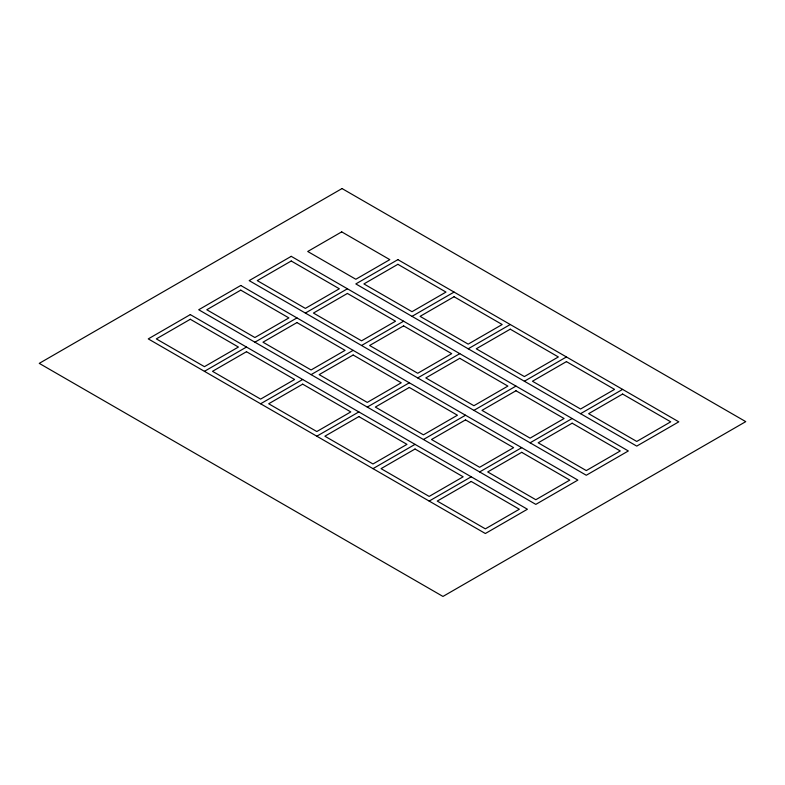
<?xml version="1.0" encoding="UTF-8"?>
<svg xmlns="http://www.w3.org/2000/svg" width="785" height="785" viewBox="0 0 785 785"><rect width="100%" height="100%" fill="white"/><g stroke="black" fill="none" stroke-linecap="round" stroke-linejoin="round"><path stroke-width="1.18" d="M204.434 371.325L246.49 347.048M254.899 342.191L296.956 317.915M305.365 313.058L347.421 288.782M260.62 403.765L302.676 379.489M311.086 374.631L353.142 350.355M361.551 345.498L403.598 321.212M412.017 316.355L454.064 292.079M316.806 436.205L358.853 411.919M367.272 407.072L409.319 382.786M417.728 377.928L459.784 353.652M468.194 348.795L510.25 324.519M372.983 468.645L415.039 444.359M423.449 439.502L465.505 415.226M473.914 410.369L515.971 386.092M524.38 381.235L566.436 356.959M429.169 501.075L471.226 476.799M479.635 471.942L521.691 447.666M530.101 442.809L572.157 418.523M580.566 413.675L622.613 389.389M342.034 188.557L39.25 363.367L442.966 596.443L745.75 421.633L342.034 188.557M190.304 314.608L148.257 338.894L485.356 533.515L527.412 509.239L190.304 314.608M240.769 285.475L198.713 309.751L535.821 504.382L577.868 480.096L240.769 285.475M291.235 256.342L249.179 280.618L586.287 475.249L628.334 450.963L291.235 256.342M190.304 319.269L156.323 338.894L204.434 366.664L238.414 347.048L190.304 319.269M240.769 290.136L206.789 309.751L254.899 337.53L288.88 317.915L240.769 290.136M291.235 261.003L257.254 280.618L305.365 308.397L339.346 288.782L291.235 261.003M341.701 231.869L307.72 251.485L355.831 279.264L389.811 259.639L341.701 231.869M397.887 259.639L355.831 283.925L636.743 446.106L678.799 421.83L397.887 259.639M246.49 351.709L212.509 371.325L260.62 399.104L294.601 379.489L246.49 351.709M296.956 322.576L262.975 342.191L311.086 369.971L345.066 350.355L296.956 322.576M347.421 293.443L313.441 313.058L361.551 340.837L395.532 321.212L347.421 293.443M397.887 264.31L363.906 283.925L412.017 311.694L445.988 292.079L397.887 264.31M302.676 384.15L268.696 403.765L316.806 431.544L350.787 411.919L302.676 384.15M353.142 355.016L319.161 374.631L367.272 402.411L401.243 382.786L353.142 355.016M403.598 325.873L369.627 345.498L417.728 373.267L451.709 353.652L403.598 325.873M454.064 296.74L420.083 316.355L468.194 344.134L502.174 324.519L454.064 296.74M358.853 416.59L324.882 436.205L372.983 463.974L406.964 444.359L358.853 416.59M409.319 387.447L375.338 407.072L423.449 434.841L457.429 415.226L409.319 387.447M459.784 358.313L425.804 377.928L473.914 405.708L507.895 386.092L459.784 358.313M510.25 329.18L476.269 348.795L524.38 376.574L558.361 356.959L510.25 329.18M415.039 449.02L381.059 468.645L429.169 496.414L463.15 476.799L415.039 449.02M465.505 419.887L431.524 439.502L479.635 467.281L513.616 447.666L465.505 419.887M515.971 390.753L481.99 410.369L530.101 438.148L564.081 418.523L515.971 390.753M566.436 361.62L532.456 381.235L580.566 409.014L614.547 389.389L566.436 361.62M471.226 481.46L437.245 501.075L485.356 528.855L519.336 509.239L471.226 481.46M521.691 452.327L487.711 471.942L535.821 499.721L569.802 480.096L521.691 452.327M572.157 423.193L538.176 442.809L586.287 470.578L620.258 450.963L572.157 423.193M622.613 394.05L588.642 413.675L636.743 441.445L670.724 421.83L622.613 394.05"/></g></svg>
